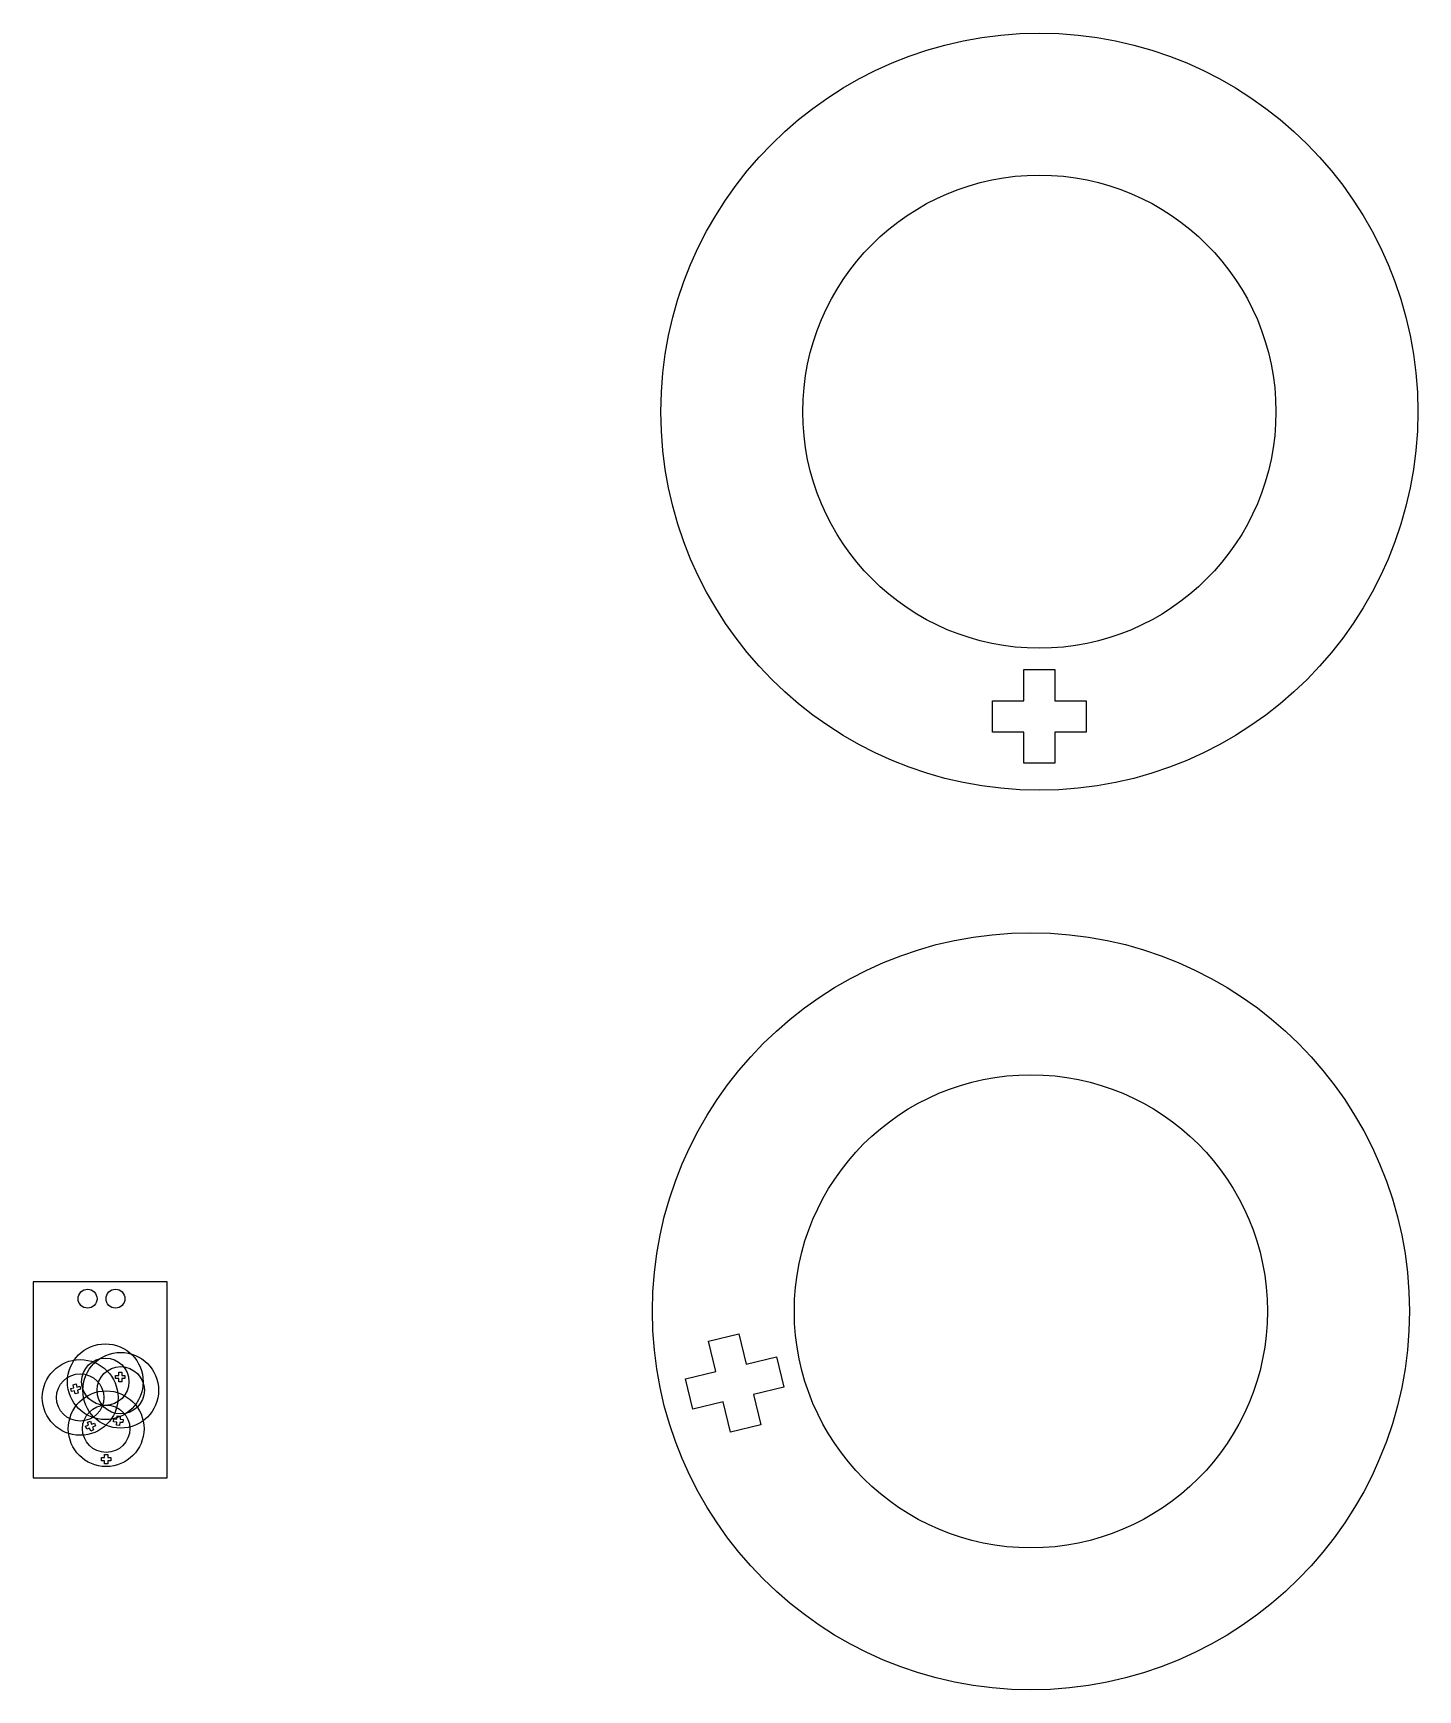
# Model space of a CAD drawing. Header units: centimetres. Extents: x -123 to 1233, y -758 to 1627.
# Drawn here: x 140.4 to 286.7, y -292.1 to -117.1 of the extents above; entities that cross this region are included whole.
import ezdxf

# ---------------------------------------------------------------- set-up
doc = ezdxf.new("R2010")
doc.units = ezdxf.units.CM

msp = doc.modelspace()

# ---------------------------------------------------------------- linework, layer by layer
at = {"color": 141, "true_color": 0xadddf7}
for p, q in [((245.099, -187.625, 50), (245.099, -184.325, 50)), ((245.099, -184.325, 50), (248.399, -184.325, 50)), ((248.399, -184.325, 50), (248.399, -187.625, 50)), ((241.799, -190.925, 50), (241.799, -187.625, 50)), ((241.799, -187.625, 50), (245.099, -187.625, 50)), ((248.399, -187.625, 50), (251.699, -187.625, 50)), ((251.699, -187.625, 50), (251.699, -190.925, 50)), ((245.099, -190.925, 50), (241.799, -190.925, 50)), ((245.099, -194.225, 50), (245.099, -190.925, 50)), ((251.699, -190.925, 50), (248.399, -190.925, 50)), ((248.399, -190.925, 50), (248.399, -194.225, 50)), ((248.399, -194.225, 50), (245.099, -194.225, 50)), ((211.79, -255.287, 220), (214.997, -254.511, 220)), ((212.567, -258.495, 220), (211.79, -255.287, 220)), ((214.997, -254.511, 220), (215.774, -257.718, 220)), ((215.774, -257.718, 220), (218.981, -256.941, 220)), ((218.981, -256.941, 220), (219.758, -260.148, 220)), ((209.359, -259.272, 220), (212.567, -258.495, 220)), ((210.136, -262.479, 220), (209.359, -259.272, 220)), ((219.758, -260.148, 220), (216.551, -260.925, 220)), ((213.343, -261.702, 220), (210.136, -262.479, 220)), ((214.12, -264.909, 220), (213.343, -261.702, 220)), ((216.551, -260.925, 220), (217.327, -264.132, 220)), ((217.327, -264.132, 220), (214.12, -264.909, 220))]:
    msp.add_line(p, q, dxfattribs=at)
for p, q in [((149.125, -259.236, -15), (149.125, -258.906, -15)), ((149.125, -258.906, -15), (149.455, -258.906, -15)), ((149.125, -259.236, -15), (149.125, -258.906, -15)), ((149.125, -258.906, -15), (149.455, -258.906, -15)), ((149.455, -258.906, -15), (149.455, -258.576, -15)), ((149.455, -258.576, -15), (149.785, -258.576, -15)), ((149.455, -258.906, -15), (149.455, -258.576, -15)), ((149.455, -258.576, -15), (149.785, -258.576, -15)), ((149.785, -258.576, -15), (149.785, -258.906, -15)), ((149.785, -258.576, -15), (149.785, -258.906, -15)), ((149.785, -258.906, -15), (150.115, -258.906, -15)), ((149.785, -258.906, -15), (150.115, -258.906, -15)), ((150.115, -258.906, -15), (150.115, -259.236, -15)), ((150.115, -258.906, -15), (150.115, -259.236, -15)), ((144.386, -260.284, -15), (144.707, -260.206, -15)), ((144.386, -260.284, 7), (144.707, -260.206, 7)), ((144.386, -260.284, -15), (144.707, -260.206, -15)), ((144.464, -260.605, -15), (144.386, -260.284, -15)), ((144.464, -260.605, 7), (144.386, -260.284, 7)), ((144.464, -260.605, -15), (144.386, -260.284, -15)), ((144.785, -260.527, -15), (144.464, -260.605, -15)), ((144.785, -260.527, 7), (144.464, -260.605, 7)), ((144.785, -260.527, -15), (144.464, -260.605, -15)), ((144.629, -259.886, -15), (144.95, -259.808, -15)), ((144.629, -259.886, 7), (144.95, -259.808, 7)), ((144.629, -259.886, -15), (144.95, -259.808, -15)), ((144.707, -260.206, -15), (144.629, -259.886, -15)), ((144.707, -260.206, 7), (144.629, -259.886, 7)), ((144.707, -260.206, -15), (144.629, -259.886, -15)), ((144.862, -260.848, -15), (144.785, -260.527, -15)), ((144.862, -260.848, 7), (144.785, -260.527, 7)), ((144.862, -260.848, -15), (144.785, -260.527, -15)), ((145.183, -260.77, -15), (144.862, -260.848, -15)), ((145.183, -260.77, 7), (144.862, -260.848, 7)), ((145.183, -260.77, -15), (144.862, -260.848, -15)), ((144.95, -259.808, -15), (145.028, -260.129, -15)), ((144.95, -259.808, 7), (145.028, -260.129, 7)), ((144.95, -259.808, -15), (145.028, -260.129, -15)), ((145.028, -260.129, -15), (145.348, -260.051, -15)), ((145.028, -260.129, 7), (145.348, -260.051, 7)), ((145.028, -260.129, -15), (145.348, -260.051, -15)), ((145.426, -260.372, -15), (145.105, -260.449, -15)), ((145.426, -260.372, 7), (145.105, -260.449, 7)), ((145.426, -260.372, -15), (145.105, -260.449, -15)), ((145.105, -260.449, -15), (145.183, -260.77, -15)), ((145.105, -260.449, 7), (145.183, -260.77, 7)), ((145.105, -260.449, -15), (145.183, -260.77, -15)), ((145.348, -260.051, -15), (145.426, -260.372, -15)), ((145.348, -260.051, 7), (145.426, -260.372, 7)), ((145.348, -260.051, -15), (145.426, -260.372, -15)), ((149.455, -259.236, -15), (149.125, -259.236, -15)), ((149.455, -259.236, -15), (149.125, -259.236, -15)), ((149.455, -259.566, -15), (149.455, -259.236, -15)), ((149.455, -259.566, -15), (149.455, -259.236, -15)), ((149.785, -259.566, -15), (149.455, -259.566, -15)), ((149.785, -259.566, -15), (149.455, -259.566, -15)), ((150.115, -259.236, -15), (149.785, -259.236, -15)), ((149.785, -259.236, -15), (149.785, -259.566, -15)), ((150.115, -259.236, -15), (149.785, -259.236, -15)), ((149.785, -259.236, -15), (149.785, -259.566, -15)), ((145.954, -264.276, -15), (146.264, -264.163, -15)), ((145.954, -264.276), (146.264, -264.163)), ((145.954, -264.276, -15), (146.264, -264.163, -15)), ((146.067, -264.586, -15), (145.954, -264.276, -15)), ((146.067, -264.586), (145.954, -264.276)), ((146.067, -264.586, -15), (145.954, -264.276, -15)), ((146.152, -263.853, -15), (146.462, -263.741, -15)), ((146.152, -263.853), (146.462, -263.741)), ((146.152, -263.853, -15), (146.462, -263.741, -15)), ((146.264, -264.163, -15), (146.152, -263.853, -15)), ((146.264, -264.163), (146.152, -263.853)), ((146.264, -264.163, -15), (146.152, -263.853, -15)), ((146.462, -263.741, -15), (146.575, -264.051, -15)), ((146.462, -263.741), (146.575, -264.051)), ((146.462, -263.741, -15), (146.575, -264.051, -15)), ((146.575, -264.051, -15), (146.885, -263.938, -15)), ((146.575, -264.051), (146.885, -263.938)), ((146.575, -264.051, -15), (146.885, -263.938, -15)), ((146.997, -264.249, -15), (146.687, -264.361, -15)), ((146.997, -264.249), (146.687, -264.361)), ((146.997, -264.249, -15), (146.687, -264.361, -15)), ((146.885, -263.938, -15), (146.997, -264.249, -15)), ((146.885, -263.938), (146.997, -264.249)), ((146.885, -263.938, -15), (146.997, -264.249, -15)), ((148.907, -263.814, -15), (148.932, -263.485, -15)), ((148.907, -263.814, -6), (148.932, -263.485, -6)), ((148.907, -263.814, -15), (148.932, -263.485, -15)), ((149.236, -263.839, -15), (148.907, -263.814, -15)), ((149.236, -263.839, -6), (148.907, -263.814, -6)), ((149.236, -263.839, -15), (148.907, -263.814, -15)), ((148.932, -263.485, -15), (149.261, -263.51, -15)), ((148.932, -263.485, -6), (149.261, -263.51, -6)), ((148.932, -263.485, -15), (149.261, -263.51, -15)), ((149.211, -264.168, -15), (149.236, -263.839, -15)), ((149.211, -264.168, -6), (149.236, -263.839, -6)), ((149.211, -264.168, -15), (149.236, -263.839, -15)), ((149.54, -264.193, -15), (149.211, -264.168, -15)), ((149.54, -264.193, -6), (149.211, -264.168, -6)), ((149.54, -264.193, -15), (149.211, -264.168, -15)), ((149.261, -263.51, -15), (149.287, -263.181, -15)), ((149.261, -263.51, -6), (149.287, -263.181, -6)), ((149.261, -263.51, -15), (149.287, -263.181, -15)), ((149.287, -263.181, -15), (149.616, -263.206, -15)), ((149.287, -263.181, -6), (149.616, -263.206, -6)), ((149.287, -263.181, -15), (149.616, -263.206, -15)), ((149.565, -263.864, -15), (149.54, -264.193, -15)), ((149.565, -263.864, -6), (149.54, -264.193, -6)), ((149.565, -263.864, -15), (149.54, -264.193, -15)), ((149.894, -263.89, -15), (149.565, -263.864, -15)), ((149.894, -263.89, -6), (149.565, -263.864, -6)), ((149.894, -263.89, -15), (149.565, -263.864, -15)), ((149.616, -263.206, -15), (149.59, -263.535, -15)), ((149.616, -263.206, -6), (149.59, -263.535, -6)), ((149.616, -263.206, -15), (149.59, -263.535, -15)), ((149.59, -263.535, -15), (149.919, -263.561, -15)), ((149.59, -263.535, -6), (149.919, -263.561, -6)), ((149.59, -263.535, -15), (149.919, -263.561, -15)), ((149.919, -263.561, -15), (149.894, -263.89, -15)), ((149.919, -263.561, -6), (149.894, -263.89, -6)), ((149.919, -263.561, -15), (149.894, -263.89, -15)), ((146.377, -264.474, -15), (146.067, -264.586, -15)), ((146.377, -264.474), (146.067, -264.586)), ((146.377, -264.474, -15), (146.067, -264.586, -15)), ((146.489, -264.784, -15), (146.377, -264.474, -15)), ((146.489, -264.784), (146.377, -264.474)), ((146.489, -264.784, -15), (146.377, -264.474, -15)), ((146.8, -264.671, -15), (146.489, -264.784, -15)), ((146.8, -264.671), (146.489, -264.784)), ((146.8, -264.671, -15), (146.489, -264.784, -15)), ((146.687, -264.361, -15), (146.8, -264.671, -15)), ((146.687, -264.361), (146.8, -264.671)), ((146.687, -264.361, -15), (146.8, -264.671, -15)), ((147.63, -267.923, -15), (147.63, -267.593, -15)), ((147.63, -267.593, -15), (147.96, -267.593, -15)), ((147.63, -267.923, -10), (147.63, -267.593, -10)), ((147.63, -267.593, -10), (147.96, -267.593, -10)), ((147.63, -267.923, -15), (147.63, -267.593, -15)), ((147.63, -267.593, -15), (147.96, -267.593, -15)), ((147.96, -267.593, -15), (147.96, -267.263, -15)), ((147.96, -267.263, -15), (148.29, -267.263, -15)), ((147.96, -267.593, -10), (147.96, -267.263, -10)), ((147.96, -267.263, -10), (148.29, -267.263, -10)), ((147.96, -267.593, -15), (147.96, -267.263, -15)), ((147.96, -267.263, -15), (148.29, -267.263, -15)), ((148.29, -267.263, -15), (148.29, -267.593, -15)), ((148.29, -267.263, -10), (148.29, -267.593, -10)), ((148.29, -267.263, -15), (148.29, -267.593, -15)), ((148.29, -267.593, -15), (148.62, -267.593, -15)), ((148.29, -267.593, -10), (148.62, -267.593, -10)), ((148.29, -267.593, -15), (148.62, -267.593, -15)), ((148.62, -267.593, -15), (148.62, -267.923, -15)), ((148.62, -267.593, -10), (148.62, -267.923, -10)), ((148.62, -267.593, -15), (148.62, -267.923, -15)), ((147.96, -267.923, -15), (147.63, -267.923, -15)), ((147.96, -267.923, -10), (147.63, -267.923, -10)), ((147.96, -267.923, -15), (147.63, -267.923, -15)), ((147.96, -268.253, -15), (147.96, -267.923, -15)), ((147.96, -268.253, -10), (147.96, -267.923, -10)), ((147.96, -268.253, -15), (147.96, -267.923, -15)), ((148.29, -268.253, -15), (147.96, -268.253, -15)), ((148.29, -268.253, -10), (147.96, -268.253, -10)), ((148.29, -268.253, -15), (147.96, -268.253, -15)), ((148.62, -267.923, -15), (148.29, -267.923, -15)), ((148.29, -267.923, -15), (148.29, -268.253, -15)), ((148.62, -267.923, -10), (148.29, -267.923, -10)), ((148.29, -267.923, -10), (148.29, -268.253, -10)), ((148.62, -267.923, -15), (148.29, -267.923, -15)), ((148.29, -267.923, -15), (148.29, -268.253, -15))]:
    msp.add_line(p, q)
at = {"elevation": -15}
msp.add_lwpolyline([(140.407, -249.033), (140.407, -269.741), (154.566, -269.741), (154.566, -249.033)], close=True, dxfattribs=at)
for centre, radius in [((246.749, -157.075, 50), 40), ((245.854, -252.13, 220), 40), ((146.161, -250.797, -15), 1), ((149.109, -250.797, -15), 1), ((148.036, -259.57, 7), 4), ((145.378, -261.235), 4), ((148.036, -259.57, 7), 2.5), ((149.66, -260.477, -6), 4), ((145.378, -261.235), 2.5), ((149.66, -260.477, -6), 2.5), ((148.125, -264.538, -10), 4), ((148.125, -264.538, -10), 2.5)]:
    msp.add_circle(centre, radius)
at = {"color": 141, "true_color": 0xadddf7}
for centre in [(246.749, -157.075, 50), (245.854, -252.13, 220)]:
    msp.add_circle(centre, 25, dxfattribs=at)

doc.saveas('drawing.dxf')
